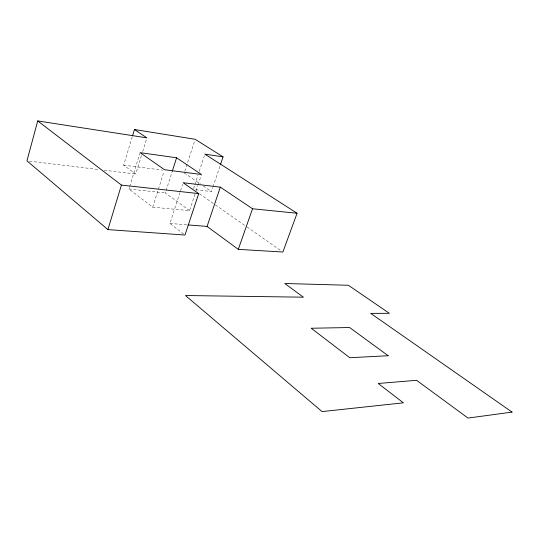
<?xml version="1.0" encoding="UTF-8"?>
<svg xmlns="http://www.w3.org/2000/svg" width="539" height="539" viewBox="0 0 539 539"><rect width="100%" height="100%" fill="white"/><g stroke="black" fill="none" stroke-linecap="round" stroke-linejoin="round"><path stroke-width="0.4" stroke-dasharray="2.69 2.02" d="M141.447 155.555L135.754 174.05L123.667 165.17L132.298 136.65M195.003 194.128L189.566 210.621L152.699 207.178L128.922 189.014L129.407 187.437M129.65 186.642L139.837 153.433M142.68 151.533L146.642 138.671M152.699 207.178L164.051 171.341M189.566 210.621L165.345 192.928L165.857 191.332M166.113 190.536L171.981 172.163M184.796 171.328L194.653 140.895M183.671 234.027L169.913 223.456L182.606 184.325M193.555 188.677L194.586 185.544M194.842 184.756L197.934 175.343M199.228 171.415L204.382 155.724M196.034 190.988L197.847 185.49M198.109 184.702L201.215 175.276M195.772 189.748L211.45 191.527L212.77 187.585M213.033 186.797L220.424 164.732M169.913 223.456L187.255 224.844M128.922 189.014L165.345 192.928M29.443 161.141L99.21 169.61M104.195 170.216L135.754 174.05M123.667 165.17L162.69 170.162M184.277 172.925L200.582 184.089M203.297 185.948L211.45 191.527M199.497 193.797L214.657 204.382M215.344 204.867L246.35 226.521M247.044 227L280.806 250.588"/><path stroke-width="0.81" d="M132.533 135.862L134.454 129.522L146.884 137.863L37.723 120.925L26.95 160.838L107.894 229.614L184.978 235.031L198.689 193.602L183.125 182.728L220.323 187.141L252.535 208.755L297.083 213.255L282.874 252.03L238.292 249.355L207.07 226.427L188.077 224.911M107.894 229.614L121.43 185.086L37.723 120.925M172.237 171.368L176.576 157.786L140.079 152.638L164.557 169.745L201.471 174.495L176.576 157.786M220.424 164.732L223.065 156.849L195.172 139.291L134.454 129.522M207.07 226.427L220.323 187.141M238.292 249.355L252.535 208.755M121.43 185.086L198.689 193.602M223.065 156.849L204.894 154.154L297.083 213.255M512.05 412.099L468 418.075L416.586 380.312L378.23 383.485L403.408 402.822L322.053 411.58L185.47 295.527L303.403 297.184L284.774 283.501L348.396 285.272L389.367 313.314L370.704 313.375L512.05 412.099M388.201 355.727L349.777 357.714L311.198 328.244L349.609 327.53L388.201 355.727"/></g></svg>
